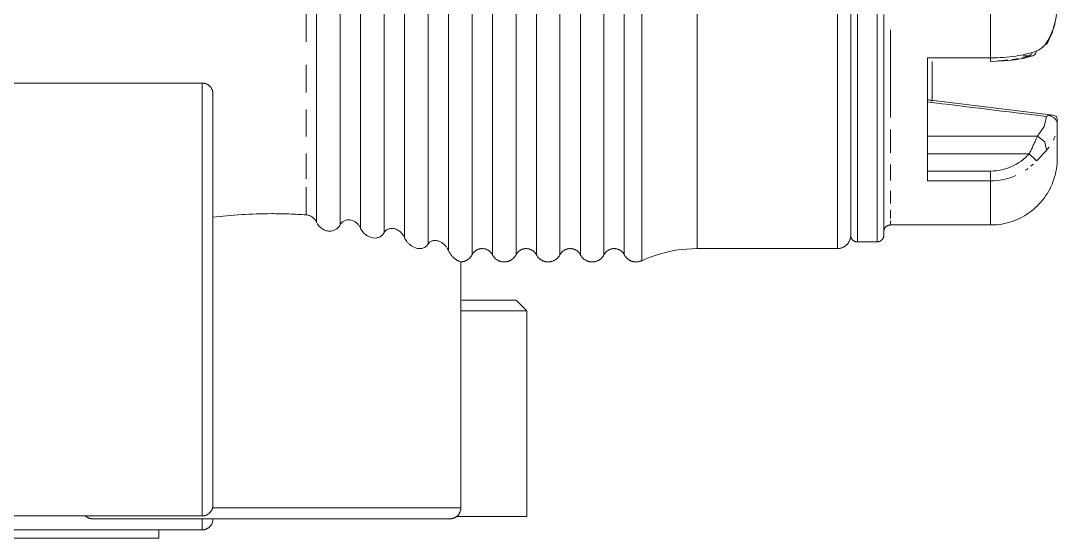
# Model space of a CAD drawing. Extents: x -181672 to 290600, y -29000 to 395522.
# Drawn here: x 2619.5 to 2715.2, y 33070.1 to 33117.9 of the extents above; entities that cross this region are included whole.
import ezdxf

# ---------------------------------------------------------------- set-up
doc = ezdxf.new("R2010")
doc.units = 0
doc.header["$LTSCALE"] = 10
doc.layers.add('XFM7P20PCW$0$G-IMPT', color=252, linetype='Continuous', lineweight=9)
doc.layers.add('XFM7P20PCW$0$M-PIPE--4', color=252, linetype='Continuous', lineweight=9)

# ---------------------------------------------------------------- blocks, each defined once
blk = doc.blocks.new('XFM7P20PCW$0$HTS 150A-3D_dwg-5203735-參考樓層')
at = {"layer": 'XFM7P20PCW$0$G-IMPT'}
for p, q in [((-225.5, -75.002), (-225.5, -106)), ((-224.729, -87), (-224.729, -110)), ((-223.441, -87), (-223.441, -110)), ((-183.441, -110), (-183.441, -87)), ((-223.7, -116.4), (-223.7, -99.9)), ((-225.5, -106), (-224.729, -106)), ((-223.78, -110), (-224.729, -110)), ((-183.441, -110), (-223.441, -110)), ((-223.729, -111), (-223.713, -111)), ((-222.7, -110.925), (-222.7, -116.4)), ((-222.441, -111), (-184.441, -111)), ((-223.7, -116.4), (-223.7, -132.9)), ((-222.7, -133.9), (-222.7, -116.4)), ((-193.326, -119.626), (-195.624, -119.626)), ((-193.05, -119.626), (-193.326, -119.626)), ((-190.441, -119.626), (-192.295, -119.626)), ((-189.953, -119.626), (-190.441, -119.626)), ((-187.009, -119.626), (-188.382, -119.626)), ((-185.9, -119.626), (-187.009, -119.626)), ((-183.076, -119.626), (-184.326, -119.626)), ((-181.764, -119.626), (-183.076, -119.626)), ((-178.694, -119.626), (-179.65, -119.626)), ((-175.515, -119.626), (-178.694, -119.626)), ((-126.623, -120.566), (-196.305, -120.566)), ((-124.617, -122.749), (-196.552, -122.749)), ((-122.821, -124.628), (-196.842, -124.628)), ((-120.343, -126.811), (-197.273, -126.811)), ((-118.333, -128.691), (-197.718, -128.691)), ((-115.907, -130.874), (-198.324, -130.874)), ((-113.89, -132.754), (-198.915, -132.754)), ((-223.5, -133.478), (-223.5, -140)), ((-222.7, -133.9), (-199.969, -133.9)), ((-204.5, -133.956), (-204.5, -140)), ((-203.5, -139), (-203.5, -133.99)), ((-111.318, -134.937), (-199.309, -134.937)), ((-108.833, -136.817), (-199.308, -136.817)), ((-204.5, -140), (-203.5, -139)), ((-105.983, -138.999), (-199.309, -138.999)), ((-223.5, -140), (-204.5, -140)), ((-103.533, -140.879), (-199.308, -140.879)), ((-100.681, -143.062), (-199.309, -143.062)), ((-100.092, -144.942), (-199.308, -144.942)), ((-100.091, -147.126), (-199.309, -147.126)), ((-100.092, -149.005), (-199.308, -149.005)), ((-199.859, -150.61), (-99.541, -150.61)), ((-198.74, -155.739), (-198.74, -168.686)), ((-100.66, -155.739), (-198.74, -155.739)), ((-198.74, -168.686), (-100.66, -168.686)), ((-197.509, -169.917), (-197.208, -169.917)), ((-196.833, -169.917), (-194.826, -169.917)), ((-193.869, -169.917), (-179.508, -169.917)), ((-198.124, -170.533), (-198.124, -172.353)), ((-198.124, -170.533), (-101.276, -170.533)), ((-198.124, -172.353), (-101.276, -172.353)), ((-197.509, -172.969), (-197.208, -172.969)), ((-196.833, -172.969), (-194.826, -172.969)), ((-193.869, -172.969), (-179.508, -172.969)), ((-196.559, -173.584), (-196.559, -182.844)), ((-196.189, -173.584), (-196.559, -173.584)), ((-195.203, -173.584), (-195.947, -173.584)), ((-193.409, -173.584), (-194.582, -173.584)), ((-190.961, -173.584), (-192.447, -173.584)), ((-187.74, -173.584), (-189.889, -173.584)), ((-178.538, -173.584), (-186.635, -173.584)), ((-192.473, -182.844), (-192.473, -177)), ((-192.473, -177), (-181.117, -177)), ((-191.577, -177), (-191.577, -182.844)), ((-189.991, -177), (-189.991, -186.41)), ((-188.34, -187.172), (-188.34, -177)), ((-185.003, -177.08), (-186.413, -188.616)), ((-181.117, -177), (-181.117, -182.844)), ((-181.453, -177.436), (-185.027, -177.436)), ((-196.559, -182.844), (-192.473, -182.844)), ((-191.577, -182.844), (-192.473, -182.844)), ((-181.361, -182.844), (-181.446, -182.844)), ((-181.117, -182.844), (-181.36, -182.844)), ((-181.117, -182.844), (-144.717, -182.844)), ((-180.939, -185.864), (-180.939, -186.41)), ((-180.938, -186.409), (-180.938, -185.864)), ((-189.369, -188.243), (-189.642, -188.012)), ((-179.884, -187.972), (-179.711, -188.015)), ((-178.038, -188.767), (-178.455, -188.607)), ((-187.643, -189), (-190.404, -189)), ((-187.245, -189), (-187.587, -188.982)), ((-187.245, -189), (-186.76, -189)), ((-186.957, -189), (-187.163, -189))]:
    blk.add_line(p, q, dxfattribs=at)
at = {"layer": 'XFM7P20PCW$0$G-IMPT', "flags": 128}
for points in [[(-223.7, -99.9), (-223.699, -99.86), (-223.697, -99.82), (-223.693, -99.78), (-223.687, -99.741), (-223.68, -99.701), (-223.671, -99.662), (-223.661, -99.624), (-223.649, -99.585), (-223.636, -99.548), (-223.621, -99.51), (-223.605, -99.474), (-223.587, -99.438), (-223.568, -99.403), (-223.547, -99.369), (-223.525, -99.335), (-223.502, -99.303), (-223.478, -99.271), (-223.452, -99.241)], [(-223.7, -116.4), (-223.7, -115.74), (-223.7, -115.081), (-223.7, -114.425), (-223.7, -113.771), (-223.7, -113.122), (-223.7, -112.478), (-223.7, -111.84), (-223.7, -111.21), (-223.7, -110.587), (-223.7, -109.975), (-223.7, -109.372), (-223.7, -108.781), (-223.7, -108.201), (-223.7, -107.635), (-223.7, -107.083), (-223.7, -106.546), (-223.7, -106.025), (-223.7, -105.52), (-223.7, -105.033), (-223.7, -104.564), (-223.7, -104.113), (-223.7, -103.683), (-223.7, -103.272), (-223.7, -102.883), (-223.7, -102.516), (-223.7, -102.17), (-223.7, -101.848), (-223.7, -101.548), (-223.7, -101.273), (-223.7, -101.021), (-223.7, -100.794), (-223.7, -100.593), (-223.7, -100.416), (-223.7, -100.265), (-223.7, -100.14), (-223.7, -100.041), (-223.7, -99.968), (-223.7, -99.921), (-223.7, -99.901), (-223.7, -99.9)], [(-223.7, -99.9), (-223.7, -99.913), (-223.7, -99.953), (-223.7, -100.019), (-223.7, -100.111), (-223.7, -100.229), (-223.7, -100.373), (-223.7, -100.542), (-223.7, -100.738), (-223.7, -100.958), (-223.7, -101.202), (-223.7, -101.472), (-223.7, -101.764), (-223.7, -102.081), (-223.7, -102.42), (-223.7, -102.782), (-223.7, -103.165), (-223.7, -103.57), (-223.7, -103.995), (-223.7, -104.44), (-223.7, -104.904), (-223.7, -105.387), (-223.7, -105.887), (-223.7, -106.404), (-223.7, -106.937), (-223.7, -107.485), (-223.7, -108.047), (-223.7, -108.623), (-223.7, -109.211), (-223.7, -109.811), (-223.7, -110.421), (-223.7, -111.041), (-223.7, -111.669), (-223.7, -112.305), (-223.7, -112.947), (-223.7, -113.595), (-223.7, -114.248), (-223.7, -114.904), (-223.7, -115.562), (-223.7, -116.222), (-223.7, -116.4)], [(-223.729, -111), (-223.769, -110.999), (-223.809, -110.997), (-223.848, -110.993), (-223.888, -110.987), (-223.927, -110.98), (-223.966, -110.971), (-224.005, -110.961), (-224.043, -110.949), (-224.081, -110.936), (-224.118, -110.921), (-224.155, -110.905), (-224.19, -110.887), (-224.225, -110.868), (-224.26, -110.847), (-224.293, -110.825), (-224.326, -110.802), (-224.357, -110.777), (-224.388, -110.752), (-224.418, -110.725), (-224.446, -110.697), (-224.473, -110.667), (-224.499, -110.637), (-224.524, -110.606), (-224.548, -110.573), (-224.57, -110.54), (-224.591, -110.506), (-224.611, -110.471), (-224.629, -110.436), (-224.645, -110.399), (-224.661, -110.362), (-224.674, -110.325), (-224.687, -110.287), (-224.697, -110.248), (-224.706, -110.209), (-224.714, -110.17), (-224.72, -110.13), (-224.724, -110.091), (-224.727, -110.051), (-224.729, -110.011), (-224.729, -110)], [(-222.441, -111), (-222.481, -110.999), (-222.521, -110.997), (-222.561, -110.993), (-222.601, -110.987), (-222.64, -110.98), (-222.679, -110.971), (-222.718, -110.961), (-222.756, -110.949), (-222.793, -110.936), (-222.831, -110.921), (-222.867, -110.905), (-222.903, -110.887), (-222.938, -110.868), (-222.972, -110.847), (-223.006, -110.825), (-223.038, -110.802), (-223.07, -110.777), (-223.101, -110.752), (-223.13, -110.725), (-223.159, -110.697), (-223.186, -110.667), (-223.212, -110.637), (-223.237, -110.606), (-223.26, -110.573), (-223.283, -110.54), (-223.304, -110.506), (-223.323, -110.471), (-223.341, -110.436), (-223.358, -110.399), (-223.373, -110.362), (-223.387, -110.325), (-223.399, -110.287), (-223.41, -110.248), (-223.419, -110.209), (-223.427, -110.17), (-223.433, -110.13), (-223.437, -110.091), (-223.44, -110.051), (-223.441, -110.011), (-223.441, -110)], [(-183.441, -110), (-183.442, -110.04), (-183.444, -110.08), (-183.448, -110.12), (-183.454, -110.159), (-183.461, -110.199), (-183.47, -110.238), (-183.48, -110.276), (-183.492, -110.314), (-183.505, -110.352), (-183.52, -110.389), (-183.536, -110.426), (-183.554, -110.462), (-183.573, -110.497), (-183.594, -110.531), (-183.616, -110.565), (-183.639, -110.597), (-183.664, -110.629), (-183.689, -110.659), (-183.716, -110.689), (-183.745, -110.717), (-183.774, -110.745), (-183.804, -110.771), (-183.835, -110.796), (-183.868, -110.819), (-183.901, -110.841), (-183.935, -110.862), (-183.97, -110.882), (-184.006, -110.9), (-184.042, -110.917), (-184.079, -110.932), (-184.116, -110.946), (-184.155, -110.958), (-184.193, -110.969), (-184.232, -110.978), (-184.271, -110.985), (-184.311, -110.991), (-184.351, -110.996), (-184.39, -110.999), (-184.43, -111), (-184.441, -111)], [(-223.693, -111), (-223.724, -111), (-223.729, -111)], [(-222.441, -111), (-222.426, -111), (-222.38, -111), (-222.305, -111), (-222.199, -111), (-222.062, -111), (-221.897, -111), (-221.701, -111), (-221.477, -111), (-221.223, -111), (-220.941, -111), (-220.632, -111), (-220.294, -111), (-219.93, -111), (-219.539, -111), (-219.123, -111), (-218.681, -111), (-218.215, -111), (-217.726, -111), (-217.213, -111), (-216.679, -111), (-216.123, -111), (-215.547, -111), (-214.952, -111), (-214.338, -111), (-213.707, -111), (-213.059, -111), (-212.396, -111), (-211.719, -111), (-211.029, -111), (-210.326, -111), (-209.612, -111), (-208.889, -111), (-208.157, -111), (-207.417, -111), (-206.671, -111), (-205.919, -111), (-205.164, -111), (-204.406, -111), (-203.646, -111), (-202.886, -111), (-202.127, -111), (-201.37, -111), (-200.617, -111), (-199.868, -111), (-199.124, -111), (-198.388, -111), (-197.66, -111), (-196.94, -111), (-196.232, -111), (-195.534, -111), (-194.85, -111), (-194.179, -111), (-193.523, -111), (-192.883, -111), (-192.26, -111), (-191.654, -111), (-191.068, -111), (-190.501, -111), (-189.955, -111), (-189.431, -111), (-188.929, -111), (-188.45, -111), (-187.995, -111), (-187.565, -111), (-187.16, -111), (-186.782, -111), (-186.43, -111), (-186.105, -111), (-185.808, -111), (-185.539, -111), (-185.299, -111), (-185.088, -111), (-184.906, -111), (-184.754, -111), (-184.631, -111), (-184.539, -111), (-184.477, -111), (-184.446, -111), (-184.441, -111)], [(-221.099, -111), (-221.343, -111), (-221.584, -111), (-221.795, -111), (-221.977, -111), (-222.129, -111), (-222.251, -111), (-222.343, -111), (-222.405, -111), (-222.437, -111), (-222.441, -111)], [(-184.441, -111), (-184.456, -111), (-184.502, -111), (-184.578, -111), (-184.684, -111), (-184.82, -111), (-184.986, -111), (-185.181, -111), (-185.406, -111), (-185.659, -111), (-185.752, -111)], [(-223.7, -116.4), (-223.7, -117.06), (-223.7, -117.719), (-223.7, -118.375), (-223.7, -119.029), (-223.7, -119.678), (-223.7, -120.322), (-223.7, -120.96), (-223.7, -121.59), (-223.7, -122.212), (-223.7, -122.825), (-223.7, -123.428), (-223.7, -124.019), (-223.7, -124.598), (-223.7, -125.164), (-223.7, -125.717), (-223.7, -126.254), (-223.7, -126.775), (-223.7, -127.28), (-223.7, -127.767), (-223.7, -128.236), (-223.7, -128.687), (-223.7, -129.117), (-223.7, -129.527), (-223.7, -129.917), (-223.7, -130.284), (-223.7, -130.63), (-223.7, -130.952), (-223.7, -131.252), (-223.7, -131.527), (-223.7, -131.779), (-223.7, -132.005), (-223.7, -132.207), (-223.7, -132.384), (-223.7, -132.535), (-223.7, -132.66), (-223.7, -132.759), (-223.7, -132.832), (-223.7, -132.879), (-223.7, -132.899), (-223.7, -132.9)], [(-223.7, -132.9), (-223.7, -132.887), (-223.7, -132.847), (-223.7, -132.781), (-223.7, -132.689), (-223.7, -132.571), (-223.7, -132.427), (-223.7, -132.257), (-223.7, -132.062), (-223.7, -131.842), (-223.7, -131.597), (-223.7, -131.328), (-223.7, -131.035), (-223.7, -130.719), (-223.7, -130.38), (-223.7, -130.018), (-223.7, -129.634), (-223.7, -129.23), (-223.7, -128.805), (-223.7, -128.36), (-223.7, -127.896), (-223.7, -127.413), (-223.7, -126.913), (-223.7, -126.396), (-223.7, -125.863), (-223.7, -125.315), (-223.7, -124.753), (-223.7, -124.177), (-223.7, -123.589), (-223.7, -122.989), (-223.7, -122.379), (-223.7, -121.759), (-223.7, -121.131), (-223.7, -120.495), (-223.7, -119.852), (-223.7, -119.204), (-223.7, -118.552), (-223.7, -117.896), (-223.7, -117.238), (-223.7, -116.578), (-223.7, -116.4)], [(-222.7, -133.9), (-222.74, -133.899), (-222.78, -133.897), (-222.82, -133.893), (-222.859, -133.887), (-222.899, -133.88), (-222.938, -133.871), (-222.976, -133.861), (-223.015, -133.849), (-223.052, -133.836), (-223.089, -133.821), (-223.126, -133.805), (-223.162, -133.787), (-223.197, -133.768), (-223.231, -133.747), (-223.265, -133.725), (-223.297, -133.702), (-223.329, -133.677), (-223.359, -133.652), (-223.389, -133.625), (-223.417, -133.597), (-223.445, -133.567), (-223.471, -133.537), (-223.496, -133.506), (-223.519, -133.473), (-223.541, -133.44), (-223.562, -133.406), (-223.582, -133.371), (-223.6, -133.336), (-223.617, -133.299), (-223.632, -133.262), (-223.646, -133.225), (-223.658, -133.187), (-223.669, -133.148), (-223.678, -133.109), (-223.685, -133.07), (-223.691, -133.03), (-223.696, -132.991), (-223.699, -132.951), (-223.7, -132.911), (-223.7, -132.9)], [(-199.309, -134.937), (-199.352, -134.913), (-199.395, -134.888), (-199.436, -134.861), (-199.476, -134.832), (-199.515, -134.802), (-199.552, -134.77), (-199.589, -134.737), (-199.624, -134.702), (-199.657, -134.666), (-199.689, -134.628), (-199.72, -134.59), (-199.749, -134.55), (-199.776, -134.509), (-199.802, -134.467), (-199.826, -134.424), (-199.848, -134.38), (-199.869, -134.335), (-199.887, -134.29), (-199.904, -134.244), (-199.919, -134.197), (-199.932, -134.149), (-199.943, -134.101), (-199.953, -134.053), (-199.96, -134.004), (-199.965, -133.955), (-199.969, -133.906), (-199.969, -133.9)], [(-198.739, -135.877), (-198.74, -135.835), (-198.742, -135.792), (-198.747, -135.75), (-198.752, -135.708), (-198.76, -135.666), (-198.769, -135.625), (-198.78, -135.584), (-198.793, -135.544), (-198.807, -135.504), (-198.823, -135.464), (-198.84, -135.425), (-198.859, -135.387), (-198.879, -135.35), (-198.901, -135.314), (-198.924, -135.278), (-198.949, -135.244), (-198.975, -135.21), (-199.002, -135.178), (-199.031, -135.147), (-199.061, -135.116), (-199.092, -135.088), (-199.124, -135.06), (-199.157, -135.033), (-199.191, -135.008), (-199.226, -134.985), (-199.262, -134.963), (-199.299, -134.942), (-199.309, -134.937)], [(-199.308, -136.817), (-199.271, -136.796), (-199.234, -136.774), (-199.199, -136.751), (-199.165, -136.726), (-199.131, -136.7), (-199.099, -136.673), (-199.067, -136.644), (-199.037, -136.614), (-199.008, -136.583), (-198.981, -136.551), (-198.955, -136.518), (-198.93, -136.484), (-198.906, -136.448), (-198.884, -136.412), (-198.863, -136.375), (-198.844, -136.337), (-198.826, -136.299), (-198.81, -136.26), (-198.796, -136.22), (-198.783, -136.179), (-198.772, -136.138), (-198.762, -136.097), (-198.754, -136.055), (-198.748, -136.013), (-198.743, -135.971), (-198.74, -135.929), (-198.739, -135.887), (-198.739, -135.877)], [(-199.309, -138.999), (-199.352, -138.976), (-199.395, -138.95), (-199.436, -138.923), (-199.476, -138.895), (-199.515, -138.864), (-199.552, -138.833), (-199.589, -138.799), (-199.624, -138.765), (-199.657, -138.729), (-199.689, -138.691), (-199.72, -138.653), (-199.749, -138.613), (-199.776, -138.572), (-199.802, -138.53), (-199.826, -138.487), (-199.848, -138.443), (-199.868, -138.398), (-199.887, -138.353), (-199.904, -138.306), (-199.919, -138.259), (-199.932, -138.212), (-199.943, -138.164), (-199.952, -138.116), (-199.96, -138.067), (-199.965, -138.018), (-199.969, -137.969), (-199.97, -137.92), (-199.969, -137.87), (-199.967, -137.821), (-199.962, -137.772), (-199.956, -137.723), (-199.948, -137.675), (-199.937, -137.627), (-199.925, -137.579), (-199.911, -137.532), (-199.895, -137.485), (-199.877, -137.439), (-199.857, -137.394), (-199.836, -137.35), (-199.813, -137.306), (-199.788, -137.264), (-199.761, -137.223), (-199.733, -137.182), (-199.703, -137.143), (-199.672, -137.105), (-199.639, -137.068), (-199.605, -137.033), (-199.569, -136.999), (-199.532, -136.967), (-199.494, -136.936), (-199.454, -136.906), (-199.413, -136.879), (-199.372, -136.852), (-199.329, -136.828), (-199.308, -136.817)], [(-198.739, -139.94), (-198.74, -139.897), (-198.742, -139.855), (-198.747, -139.813), (-198.752, -139.771), (-198.76, -139.729), (-198.769, -139.688), (-198.78, -139.647), (-198.793, -139.606), (-198.807, -139.566), (-198.823, -139.527), (-198.84, -139.488), (-198.859, -139.45), (-198.879, -139.413), (-198.901, -139.377), (-198.924, -139.341), (-198.949, -139.307), (-198.975, -139.273), (-199.002, -139.241), (-199.031, -139.209), (-199.061, -139.179), (-199.092, -139.15), (-199.124, -139.123), (-199.157, -139.096), (-199.191, -139.071), (-199.226, -139.048), (-199.262, -139.025), (-199.299, -139.005), (-199.309, -138.999)], [(-199.308, -140.879), (-199.271, -140.859), (-199.234, -140.837), (-199.199, -140.814), (-199.165, -140.789), (-199.131, -140.763), (-199.099, -140.736), (-199.067, -140.707), (-199.037, -140.677), (-199.008, -140.646), (-198.981, -140.614), (-198.955, -140.581), (-198.93, -140.546), (-198.906, -140.511), (-198.884, -140.475), (-198.863, -140.438), (-198.844, -140.4), (-198.826, -140.361), (-198.81, -140.322), (-198.796, -140.282), (-198.783, -140.242), (-198.772, -140.201), (-198.762, -140.16), (-198.754, -140.118), (-198.748, -140.076), (-198.743, -140.034), (-198.74, -139.992), (-198.739, -139.949), (-198.739, -139.94)], [(-199.309, -143.062), (-199.352, -143.038), (-199.395, -143.013), (-199.436, -142.986), (-199.476, -142.957), (-199.515, -142.927), (-199.552, -142.895), (-199.589, -142.862), (-199.624, -142.827), (-199.657, -142.791), (-199.689, -142.754), (-199.72, -142.715), (-199.749, -142.675), (-199.776, -142.635), (-199.802, -142.593), (-199.826, -142.55), (-199.848, -142.506), (-199.868, -142.461), (-199.887, -142.415), (-199.904, -142.369), (-199.919, -142.322), (-199.932, -142.275), (-199.943, -142.227), (-199.952, -142.178), (-199.96, -142.13), (-199.965, -142.081), (-199.969, -142.032), (-199.97, -141.982), (-199.969, -141.933), (-199.967, -141.884), (-199.962, -141.835), (-199.956, -141.786), (-199.948, -141.737), (-199.937, -141.689), (-199.925, -141.642), (-199.911, -141.594), (-199.895, -141.548), (-199.877, -141.502), (-199.857, -141.457), (-199.836, -141.413), (-199.813, -141.369), (-199.788, -141.327), (-199.761, -141.285), (-199.733, -141.245), (-199.703, -141.206), (-199.672, -141.168), (-199.639, -141.131), (-199.605, -141.096), (-199.569, -141.062), (-199.532, -141.029), (-199.494, -140.998), (-199.454, -140.969), (-199.413, -140.941), (-199.372, -140.915), (-199.329, -140.891), (-199.308, -140.879)], [(-198.739, -144.002), (-198.74, -143.96), (-198.742, -143.918), (-198.747, -143.876), (-198.752, -143.834), (-198.76, -143.792), (-198.769, -143.75), (-198.78, -143.709), (-198.793, -143.669), (-198.807, -143.629), (-198.823, -143.59), (-198.84, -143.551), (-198.859, -143.513), (-198.879, -143.476), (-198.901, -143.439), (-198.924, -143.404), (-198.949, -143.369), (-198.975, -143.336), (-199.002, -143.303), (-199.031, -143.272), (-199.061, -143.242), (-199.092, -143.213), (-199.124, -143.185), (-199.157, -143.159), (-199.191, -143.134), (-199.226, -143.11), (-199.262, -143.088), (-199.299, -143.067), (-199.309, -143.062)], [(-199.308, -144.942), (-199.271, -144.922), (-199.234, -144.9), (-199.199, -144.877), (-199.165, -144.852), (-199.131, -144.826), (-199.099, -144.798), (-199.067, -144.77), (-199.037, -144.74), (-199.008, -144.709), (-198.981, -144.677), (-198.955, -144.643), (-198.93, -144.609), (-198.906, -144.574), (-198.884, -144.538), (-198.863, -144.501), (-198.844, -144.463), (-198.826, -144.424), (-198.81, -144.385), (-198.796, -144.345), (-198.783, -144.305), (-198.772, -144.264), (-198.762, -144.223), (-198.754, -144.181), (-198.748, -144.139), (-198.743, -144.097), (-198.74, -144.054), (-198.739, -144.012), (-198.739, -144.002)], [(-199.309, -147.126), (-199.353, -147.103), (-199.395, -147.077), (-199.436, -147.05), (-199.476, -147.022), (-199.515, -146.991), (-199.552, -146.96), (-199.589, -146.926), (-199.624, -146.892), (-199.657, -146.856), (-199.69, -146.818), (-199.72, -146.78), (-199.749, -146.74), (-199.777, -146.699), (-199.802, -146.657), (-199.826, -146.614), (-199.849, -146.57), (-199.869, -146.525), (-199.888, -146.48), (-199.905, -146.434), (-199.92, -146.387), (-199.933, -146.339), (-199.944, -146.291), (-199.953, -146.243), (-199.961, -146.194), (-199.966, -146.145), (-199.97, -146.096), (-199.971, -146.047), (-199.971, -145.998), (-199.968, -145.949), (-199.964, -145.9), (-199.957, -145.851), (-199.949, -145.802), (-199.939, -145.754), (-199.927, -145.706), (-199.913, -145.659), (-199.897, -145.613), (-199.879, -145.567), (-199.859, -145.521), (-199.838, -145.477), (-199.815, -145.434), (-199.79, -145.391), (-199.763, -145.35), (-199.735, -145.309), (-199.705, -145.27), (-199.674, -145.232), (-199.641, -145.195), (-199.607, -145.16), (-199.571, -145.126), (-199.534, -145.094), (-199.496, -145.063), (-199.456, -145.033), (-199.416, -145.005), (-199.374, -144.979), (-199.331, -144.955), (-199.308, -144.942)], [(-198.74, -148.066), (-198.741, -148.023), (-198.744, -147.981), (-198.748, -147.939), (-198.754, -147.897), (-198.761, -147.855), (-198.771, -147.814), (-198.781, -147.773), (-198.794, -147.732), (-198.808, -147.692), (-198.824, -147.653), (-198.841, -147.614), (-198.86, -147.576), (-198.88, -147.539), (-198.902, -147.503), (-198.925, -147.467), (-198.95, -147.433), (-198.976, -147.399), (-199.003, -147.367), (-199.032, -147.335), (-199.062, -147.305), (-199.093, -147.276), (-199.125, -147.249), (-199.158, -147.222), (-199.192, -147.197), (-199.228, -147.174), (-199.264, -147.151), (-199.301, -147.131), (-199.309, -147.126)], [(-199.308, -149.005), (-199.271, -148.984), (-199.234, -148.962), (-199.199, -148.939), (-199.165, -148.914), (-199.131, -148.888), (-199.099, -148.861), (-199.068, -148.832), (-199.038, -148.802), (-199.009, -148.771), (-198.981, -148.739), (-198.955, -148.706), (-198.93, -148.671), (-198.906, -148.636), (-198.884, -148.6), (-198.864, -148.563), (-198.845, -148.525), (-198.827, -148.486), (-198.811, -148.447), (-198.797, -148.407), (-198.784, -148.367), (-198.773, -148.326), (-198.763, -148.285), (-198.755, -148.243), (-198.749, -148.201), (-198.744, -148.159), (-198.741, -148.116), (-198.74, -148.074), (-198.74, -148.066)], [(-199.859, -150.61), (-199.878, -150.564), (-199.896, -150.519), (-199.912, -150.472), (-199.926, -150.425), (-199.938, -150.377), (-199.949, -150.329), (-199.957, -150.28), (-199.963, -150.232), (-199.968, -150.183), (-199.97, -150.133), (-199.971, -150.084), (-199.969, -150.035), (-199.966, -149.986), (-199.96, -149.937), (-199.953, -149.888), (-199.944, -149.84), (-199.932, -149.792), (-199.919, -149.744), (-199.904, -149.697), (-199.887, -149.651), (-199.868, -149.606), (-199.848, -149.561), (-199.826, -149.517), (-199.802, -149.474), (-199.776, -149.432), (-199.748, -149.391), (-199.719, -149.351), (-199.689, -149.313), (-199.657, -149.276), (-199.623, -149.24), (-199.588, -149.205), (-199.552, -149.172), (-199.514, -149.14), (-199.475, -149.11), (-199.435, -149.081), (-199.394, -149.054), (-199.352, -149.029), (-199.309, -149.005), (-199.308, -149.005)], [(-198.74, -155.739), (-198.75, -155.246), (-198.779, -154.755), (-198.828, -154.265), (-198.897, -153.777), (-198.985, -153.293), (-199.093, -152.812), (-199.219, -152.336), (-199.365, -151.866), (-199.529, -151.402), (-199.711, -150.944), (-199.859, -150.61)], [(-197.509, -169.917), (-197.558, -169.916), (-197.607, -169.913), (-197.656, -169.909), (-197.705, -169.902), (-197.753, -169.893), (-197.801, -169.882), (-197.849, -169.869), (-197.896, -169.855), (-197.942, -169.838), (-197.988, -169.82), (-198.033, -169.8), (-198.077, -169.778), (-198.12, -169.755), (-198.162, -169.729), (-198.204, -169.702), (-198.244, -169.674), (-198.283, -169.644), (-198.32, -169.612), (-198.357, -169.579), (-198.392, -169.544), (-198.425, -169.508), (-198.457, -169.471), (-198.488, -169.432), (-198.517, -169.392), (-198.544, -169.351), (-198.57, -169.309), (-198.594, -169.267), (-198.617, -169.223), (-198.637, -169.178), (-198.656, -169.132), (-198.673, -169.086), (-198.688, -169.039), (-198.701, -168.992), (-198.712, -168.944), (-198.722, -168.896), (-198.729, -168.847), (-198.735, -168.798), (-198.738, -168.749), (-198.74, -168.7), (-198.74, -168.686)], [(-198.124, -170.533), (-198.124, -170.508), (-198.122, -170.484), (-198.12, -170.459), (-198.116, -170.435), (-198.112, -170.411), (-198.106, -170.387), (-198.1, -170.363), (-198.093, -170.339), (-198.085, -170.316), (-198.075, -170.293), (-198.065, -170.271), (-198.055, -170.249), (-198.043, -170.227), (-198.03, -170.206), (-198.017, -170.185), (-198.002, -170.165), (-197.987, -170.146), (-197.971, -170.127), (-197.955, -170.109), (-197.937, -170.091), (-197.919, -170.075), (-197.901, -170.059), (-197.881, -170.043), (-197.862, -170.029), (-197.841, -170.015), (-197.82, -170.002), (-197.799, -169.99), (-197.777, -169.979), (-197.754, -169.969), (-197.732, -169.959), (-197.708, -169.951), (-197.685, -169.943), (-197.661, -169.937), (-197.637, -169.931), (-197.613, -169.926), (-197.589, -169.923), (-197.564, -169.92), (-197.54, -169.918), (-197.515, -169.917), (-197.509, -169.917)], [(-197.509, -169.917), (-197.47, -169.917), (-197.356, -169.917), (-197.165, -169.917), (-196.898, -169.917), (-196.556, -169.917), (-196.138, -169.917), (-195.647, -169.917), (-195.082, -169.917), (-194.444, -169.917), (-193.735, -169.917), (-192.955, -169.917), (-192.106, -169.917), (-191.189, -169.917), (-190.206, -169.917), (-189.158, -169.917), (-188.047, -169.917), (-186.875, -169.917), (-185.643, -169.917), (-184.353, -169.917), (-183.009, -169.917), (-181.61, -169.917), (-180.161, -169.917), (-178.663, -169.917), (-177.119, -169.917)], [(-176.267, -169.917), (-177.835, -169.917), (-179.359, -169.917), (-180.834, -169.917), (-182.26, -169.917), (-183.634, -169.917), (-184.954, -169.917), (-186.217, -169.917), (-187.422, -169.917), (-188.566, -169.917), (-189.648, -169.917), (-190.667, -169.917), (-191.619, -169.917), (-192.505, -169.917), (-193.322, -169.917), (-194.07, -169.917), (-194.746, -169.917), (-195.351, -169.917), (-195.882, -169.917), (-196.34, -169.917), (-196.722, -169.917), (-197.03, -169.917), (-197.262, -169.917), (-197.418, -169.917), (-197.497, -169.917), (-197.509, -169.917)], [(-197.509, -169.917), (-197.47, -169.917), (-197.356, -169.917), (-197.165, -169.917), (-196.898, -169.917), (-196.556, -169.917), (-196.533, -169.917)], [(-196.08, -169.917), (-196.34, -169.917), (-196.722, -169.917), (-197.03, -169.917), (-197.262, -169.917), (-197.418, -169.917), (-197.497, -169.917), (-197.509, -169.917)], [(-197.509, -172.969), (-197.533, -172.968), (-197.558, -172.967), (-197.582, -172.964), (-197.607, -172.961), (-197.631, -172.956), (-197.655, -172.951), (-197.679, -172.945), (-197.702, -172.937), (-197.725, -172.929), (-197.748, -172.92), (-197.771, -172.91), (-197.793, -172.899), (-197.814, -172.887), (-197.836, -172.875), (-197.856, -172.861), (-197.876, -172.847), (-197.896, -172.832), (-197.914, -172.816), (-197.933, -172.799), (-197.95, -172.782), (-197.967, -172.764), (-197.983, -172.745), (-197.998, -172.726), (-198.013, -172.706), (-198.027, -172.686), (-198.039, -172.665), (-198.051, -172.643), (-198.063, -172.621), (-198.073, -172.599), (-198.082, -172.576), (-198.091, -172.553), (-198.098, -172.53), (-198.105, -172.506), (-198.11, -172.482), (-198.115, -172.458), (-198.119, -172.433), (-198.122, -172.409), (-198.123, -172.384), (-198.124, -172.36), (-198.124, -172.353)], [(-197.509, -172.969), (-197.47, -172.969), (-197.356, -172.969), (-197.165, -172.969), (-196.898, -172.969), (-196.556, -172.969), (-196.138, -172.969), (-195.647, -172.969), (-195.082, -172.969), (-194.444, -172.969), (-193.735, -172.969), (-192.955, -172.969), (-192.106, -172.969), (-191.189, -172.969), (-190.206, -172.969), (-189.158, -172.969), (-188.047, -172.969), (-186.875, -172.969), (-185.643, -172.969), (-184.353, -172.969), (-183.009, -172.969), (-181.61, -172.969), (-180.161, -172.969), (-178.663, -172.969), (-177.119, -172.969)], [(-196.533, -172.969), (-196.722, -172.969), (-197.03, -172.969), (-197.262, -172.969), (-197.418, -172.969), (-197.497, -172.969), (-197.509, -172.969)], [(-196.559, -173.584), (-196.56, -173.559), (-196.561, -173.535), (-196.564, -173.51), (-196.567, -173.486), (-196.572, -173.462), (-196.577, -173.438), (-196.583, -173.414), (-196.591, -173.39), (-196.599, -173.367), (-196.608, -173.344), (-196.618, -173.322), (-196.629, -173.3), (-196.641, -173.278), (-196.653, -173.257), (-196.667, -173.236), (-196.681, -173.216), (-196.696, -173.197), (-196.712, -173.178), (-196.729, -173.16), (-196.746, -173.142), (-196.764, -173.126), (-196.783, -173.109), (-196.802, -173.094), (-196.822, -173.08), (-196.842, -173.066), (-196.863, -173.053), (-196.885, -173.041), (-196.907, -173.03), (-196.929, -173.02), (-196.952, -173.01), (-196.975, -173.002), (-196.998, -172.994), (-197.022, -172.988), (-197.046, -172.982), (-197.07, -172.977), (-197.095, -172.974), (-197.119, -172.971), (-197.144, -172.969), (-197.154, -172.969)], [(-190.404, -189), (-190.65, -188.995), (-190.896, -188.98), (-191.141, -188.956), (-191.384, -188.921), (-191.627, -188.877), (-191.867, -188.823), (-192.105, -188.76), (-192.34, -188.687), (-192.572, -188.605), (-192.801, -188.514), (-193.026, -188.414), (-193.246, -188.304), (-193.462, -188.186), (-193.673, -188.06), (-193.879, -187.925), (-194.08, -187.782), (-194.274, -187.631), (-194.463, -187.472), (-194.644, -187.306), (-194.819, -187.133), (-194.987, -186.953), (-195.148, -186.766), (-195.301, -186.573), (-195.446, -186.375), (-195.583, -186.17), (-195.712, -185.96), (-195.833, -185.746), (-195.944, -185.526), (-196.047, -185.302), (-196.141, -185.075), (-196.226, -184.844), (-196.301, -184.609), (-196.367, -184.372), (-196.423, -184.132), (-196.47, -183.891), (-196.507, -183.647), (-196.534, -183.402), (-196.551, -183.157), (-196.559, -182.911), (-196.559, -182.844)], [(-181.447, -182.844), (-181.401, -184.084), (-181.289, -185.102), (-181.14, -185.931), (-180.935, -186.711)], [(-181.446, -182.844), (-181.4, -184.088), (-181.288, -185.109), (-181.139, -185.93), (-180.934, -186.711)], [(-188.34, -187.172), (-188.889, -187.864), (-189.642, -188.012)], [(-188.34, -187.172), (-187.465, -187.775), (-186.529, -187.998)], [(-186.455, -188.194), (-186.418, -188.391), (-186.409, -188.568), (-186.438, -188.727), (-186.515, -188.861)], [(-179.467, -188.219), (-179.571, -188.18), (-179.843, -188.026)], [(-179.842, -188.026), (-178.798, -188.533), (-177.394, -188.909), (-176.253, -189)], [(-189.097, -189), (-189.271, -189), (-189.62, -189), (-189.906, -189), (-190.128, -189), (-190.285, -189), (-190.377, -189), (-190.404, -189)], [(-190.404, -189), (-190.371, -189), (-190.273, -189), (-190.111, -189), (-189.884, -189), (-189.592, -189), (-189.237, -189), (-188.818, -189), (-188.337, -189), (-187.794, -189), (-187.245, -189)], [(-188.361, -188.802), (-188.489, -188.753), (-188.713, -188.653)]]:
    blk.add_lwpolyline(points, dxfattribs=at)
at = {"layer": 'XFM7P20PCW$0$G-IMPT'}
for centre, major_axis, ratio, start_param, end_param in [((1513.724, -784.06), (0, 2954.002), 0.587664, 1.363817, 1.36762), ((-187.245, -188), (0, 1), 0.809105, 3.141593, 4.515174)]:
    blk.add_ellipse(centre, major_axis=major_axis, ratio=ratio, start_param=start_param, end_param=end_param, dxfattribs=at)
for points in [[(-195.833, -110.961), (-195.63, -112.697), (-195.515, -114.52), (-195.511, -116.4)], [(-195.624, -119.626), (-195.587, -119.095), (-195.53, -118.024), (-195.511, -116.941), (-195.511, -116.4)], [(-196.552, -122.749), (-196.463, -122.796), (-196.309, -122.911), (-196.144, -123.148), (-196.069, -123.418), (-196.071, -123.597), (-196.086, -123.689)], [(-184.986, -177), (-184.995, -177.096), (-185.025, -177.265), (-185.077, -177.387), (-185.108, -177.436)], [(-191.986, -185.161), (-192.303, -184.435), (-192.473, -183.642), (-192.473, -182.844)], [(-191.577, -182.844), (-191.577, -183.518), (-191.28, -184.851), (-190.482, -185.948), (-189.991, -186.41)], [(-181.117, -182.844), (-181.117, -183.646), (-181.059, -184.435), (-180.948, -185.161)], [(-181.391, -183.479), (-181.377, -183.815), (-181.353, -184.145), (-181.319, -184.462)], [(-181.318, -184.462), (-181.352, -184.146), (-181.376, -183.817), (-181.39, -183.481)], [(-181.28, -184.792), (-181.253, -184.996), (-181.222, -185.194), (-181.187, -185.383)], [(-181.186, -185.384), (-181.221, -185.194), (-181.252, -184.996), (-181.279, -184.792)], [(-181.112, -185.754), (-181.06, -185.988), (-181.002, -186.207), (-180.939, -186.41)], [(-180.938, -186.409), (-181, -186.208), (-181.058, -185.989), (-181.11, -185.755)], [(-180.948, -185.161), (-180.837, -185.887), (-180.674, -186.55), (-180.474, -187.101)], [(-191.354, -186.266), (-191.406, -186.194), (-191.457, -186.121), (-191.505, -186.047)], [(-190.929, -186.792), (-190.994, -186.72), (-191.056, -186.647), (-191.117, -186.573)], [(-189.991, -186.41), (-190.125, -186.552), (-190.42, -186.868), (-190.591, -187.056), (-190.63, -187.101)], [(-189.991, -186.41), (-189.932, -186.441), (-189.812, -186.502), (-189.63, -186.589), (-189.446, -186.668), (-189.265, -186.744), (-189.094, -186.831), (-188.927, -186.914), (-188.764, -186.981), (-188.61, -187.045), (-188.467, -187.11), (-188.381, -187.152), (-188.34, -187.172)], [(-180.939, -186.41), (-180.978, -186.552), (-180.942, -186.868), (-180.639, -187.056), (-180.475, -187.101)], [(-180.474, -187.101), (-180.639, -187.056), (-180.941, -186.868), (-180.977, -186.552), (-180.938, -186.409)], [(-180.939, -186.41), (-180.921, -186.441), (-180.881, -186.502), (-180.804, -186.589), (-180.741, -186.642), (-180.707, -186.668)], [(-180.802, -186.577), (-180.857, -186.522), (-180.902, -186.466), (-180.938, -186.409)], [(-180.328, -187.4), (-180.389, -187.303), (-180.438, -187.203), (-180.475, -187.101)], [(-180.474, -187.101), (-180.413, -187.268), (-180.225, -187.6), (-179.897, -187.89), (-179.705, -188.011)], [(-180.11, -187.681), (-180.153, -187.636), (-180.192, -187.59), (-180.228, -187.543)], [(-186.529, -187.998), (-186.499, -188.065), (-186.474, -188.131), (-186.455, -188.194)], [(-179.705, -188.011), (-179.786, -188.056), (-179.856, -188.046), (-179.884, -187.972)], [(-186.515, -188.861), (-186.558, -188.908), (-186.642, -188.978), (-186.721, -189.001), (-186.76, -189)], [(-186.76, -189), (-186.721, -189), (-186.682, -188.989), (-186.641, -188.966)]]:
    blk.add_open_spline(points, degree=3, dxfattribs=at)
for points, knots in [([(-196.305, -120.566), (-196.117, -120.477), (-195.877, -120.283), (-195.676, -119.925), (-195.633, -119.729), (-195.624, -119.626)], [0, 0, 0, 0, 0.5, 0.75, 1, 1, 1, 1]), ([(-196.552, -122.749), (-196.645, -122.699), (-196.809, -122.581), (-196.997, -122.34), (-197.106, -122.061), (-197.14, -121.737), (-197.077, -121.39), (-196.846, -120.933), (-196.544, -120.678), (-196.305, -120.566)], [0, 0, 0, 0, 0.111111, 0.222222, 0.333333, 0.444444, 0.583333, 0.722222, 1, 1, 1, 1]), ([(-196.842, -124.628), (-196.762, -124.591), (-196.613, -124.506), (-196.386, -124.313), (-196.186, -124.043), (-196.107, -123.811), (-196.086, -123.689)], [0, 0, 0, 0, 0.2, 0.4, 0.7, 1, 1, 1, 1]), ([(-197.273, -126.811), (-197.321, -126.783), (-197.408, -126.723), (-197.519, -126.621), (-197.609, -126.501), (-197.678, -126.372), (-197.726, -126.237), (-197.764, -126.049), (-197.764, -125.665), (-197.575, -125.216), (-197.203, -124.832), (-196.97, -124.688), (-196.842, -124.628)], [0, 0, 0, 0, 0.055556, 0.111111, 0.166667, 0.222222, 0.277778, 0.333333, 0.444444, 0.722222, 0.861111, 1, 1, 1, 1]), ([(-197.273, -126.811), (-197.19, -126.86), (-197.073, -126.953), (-196.96, -127.118), (-196.902, -127.259), (-196.87, -127.404), (-196.863, -127.567), (-196.879, -127.685), (-196.896, -127.752)], [-1, -1, -1, -1, -0.775, -0.625, -0.475, -0.35, -0.2, 0, 0, 0, 0]), ([(-197.718, -128.691), (-197.63, -128.65), (-197.467, -128.559), (-197.228, -128.359), (-197.018, -128.093), (-196.925, -127.869), (-196.896, -127.752)], [0, 0, 0, 0, 0.2, 0.4, 0.7, 1, 1, 1, 1]), ([(-198.324, -130.874), (-198.371, -130.843), (-198.456, -130.778), (-198.558, -130.672), (-198.626, -130.565), (-198.681, -130.442), (-198.718, -130.316), (-198.74, -130.132), (-198.722, -129.82), (-198.59, -129.478), (-198.369, -129.175), (-198.221, -129.023), (-198.016, -128.851), (-197.854, -128.755), (-197.718, -128.691)], [0, 0, 0, 0, 0.055556, 0.111111, 0.166667, 0.208333, 0.277778, 0.333333, 0.444444, 0.666667, 0.75, 0.833333, 0.875, 1, 1, 1, 1]), ([(-198.324, -130.874), (-198.283, -130.902), (-198.209, -130.96), (-198.121, -131.051), (-198.062, -131.148), (-198.021, -131.248), (-197.995, -131.346), (-197.983, -131.444), (-197.982, -131.539), (-197.994, -131.665), (-198.014, -131.755), (-198.034, -131.814)], [-1, -1, -1, -1, -0.9, -0.8, -0.7, -0.6, -0.5, -0.4, -0.3, -0.2, 0, 0, 0, 0]), ([(-198.915, -132.754), (-198.816, -132.707), (-198.681, -132.632), (-198.533, -132.521), (-198.4, -132.403), (-198.257, -132.245), (-198.122, -132.039), (-198.059, -131.891), (-198.034, -131.814)], [0, 0, 0, 0, 0.2, 0.3, 0.4, 0.6, 0.8, 1, 1, 1, 1]), ([(-199.958, -133.866), (-199.95, -133.843), (-199.933, -133.792), (-199.894, -133.704), (-199.867, -133.645), (-199.84, -133.596), (-199.809, -133.544), (-199.776, -133.487), (-199.736, -133.427), (-199.687, -133.363), (-199.633, -133.295), (-199.573, -133.224), (-199.503, -133.149), (-199.416, -133.073), (-199.312, -132.995), (-199.156, -132.89), (-199.017, -132.809), (-198.915, -132.754)], [0.1666667, 0.1666667, 0.1666667, 0.1666667, 0.3333333, 0.4166667, 0.4583333, 0.5, 0.5416667, 0.5833333, 0.625, 0.6666667, 0.7083333, 0.75, 0.7916667, 0.8333333, 0.875, 0.9166667, 1, 1, 1, 1]), ([(-189.642, -188.012), (-189.697, -187.962), (-189.813, -187.857), (-189.992, -187.698), (-190.16, -187.544), (-190.367, -187.353), (-190.524, -187.203), (-190.63, -187.101)], [0, 0, 0, 0, 0.2, 0.4, 0.55, 0.7, 1, 1, 1, 1]), ([(-179.705, -188.011), (-179.176, -188.345), (-178.55, -188.62), (-177.892, -188.793), (-177.818, -188.811)], [-1, -1, -1, -1, -0.5, -0.4372299, -0.4372299, -0.4372299, -0.4372299])]:
    blk.add_open_spline(points, degree=3, knots=knots, dxfattribs=at)
blk = doc.blocks.new('XFM7P20PCW$0$A$Cb93b1cc9')
at = {"layer": 'XFM7P20PCW$0$G-IMPT'}
blk.add_blockref('XFM7P20PCW$0$HTS 150A-3D_dwg-5203735-參考樓層', (322.997, 189.001), dxfattribs=at)
blk = doc.blocks.new('XFM7P20PCW$0$A$Ca4b834ba')
at = {"layer": 'XFM7P20PCW$0$M-PIPE--4', "rotation": 270}
blk.add_blockref('XFM7P20PCW$0$A$Cb93b1cc9', (-1160.801, -766.075), dxfattribs=at)
blk = doc.blocks.new('XFM7P20PCW')
at = {"rotation": 180}
blk.add_blockref('XFM7P20PCW$0$A$Ca4b834ba', (1554.40825, 32206.52495), dxfattribs=at)

msp = doc.modelspace()

# ---------------------------------------------------------------- block references
msp.add_blockref('XFM7P20PCW', (0, 0))

doc.saveas('drawing.dxf')
